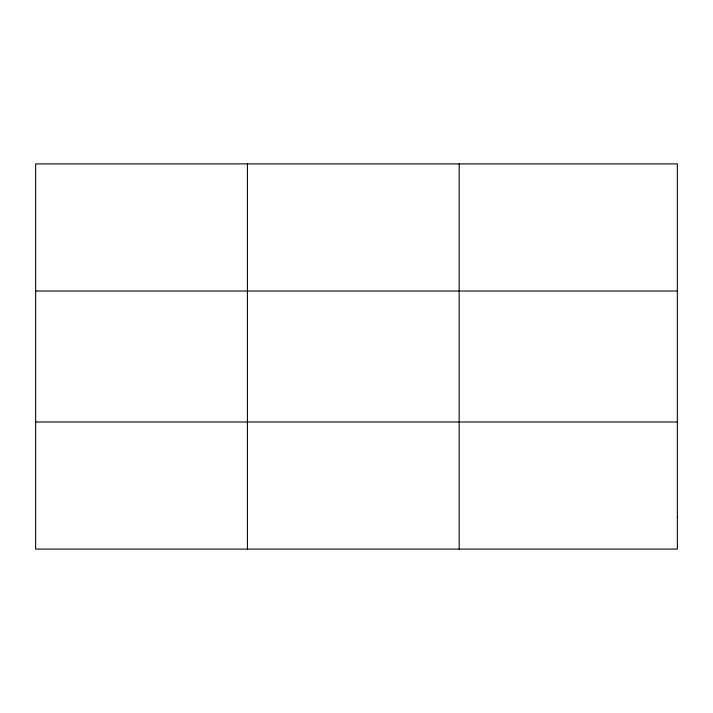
<?xml version="1.0" encoding="UTF-8"?>
<svg xmlns="http://www.w3.org/2000/svg" width="713" height="713" viewBox="0 0 713 713"><rect width="100%" height="100%" fill="white"/><g stroke="black" fill="none" stroke-linecap="round" stroke-linejoin="round"><path stroke-width="1.07" d="M247.411 549.099L247.411 163.901M459.172 549.099L459.172 163.901M35.65 291.02L677.35 291.02M35.65 421.98L677.35 421.98M677.35 517.317L677.35 549.099L35.65 549.099L35.65 163.901L677.35 163.901L677.35 517.317"/></g></svg>
